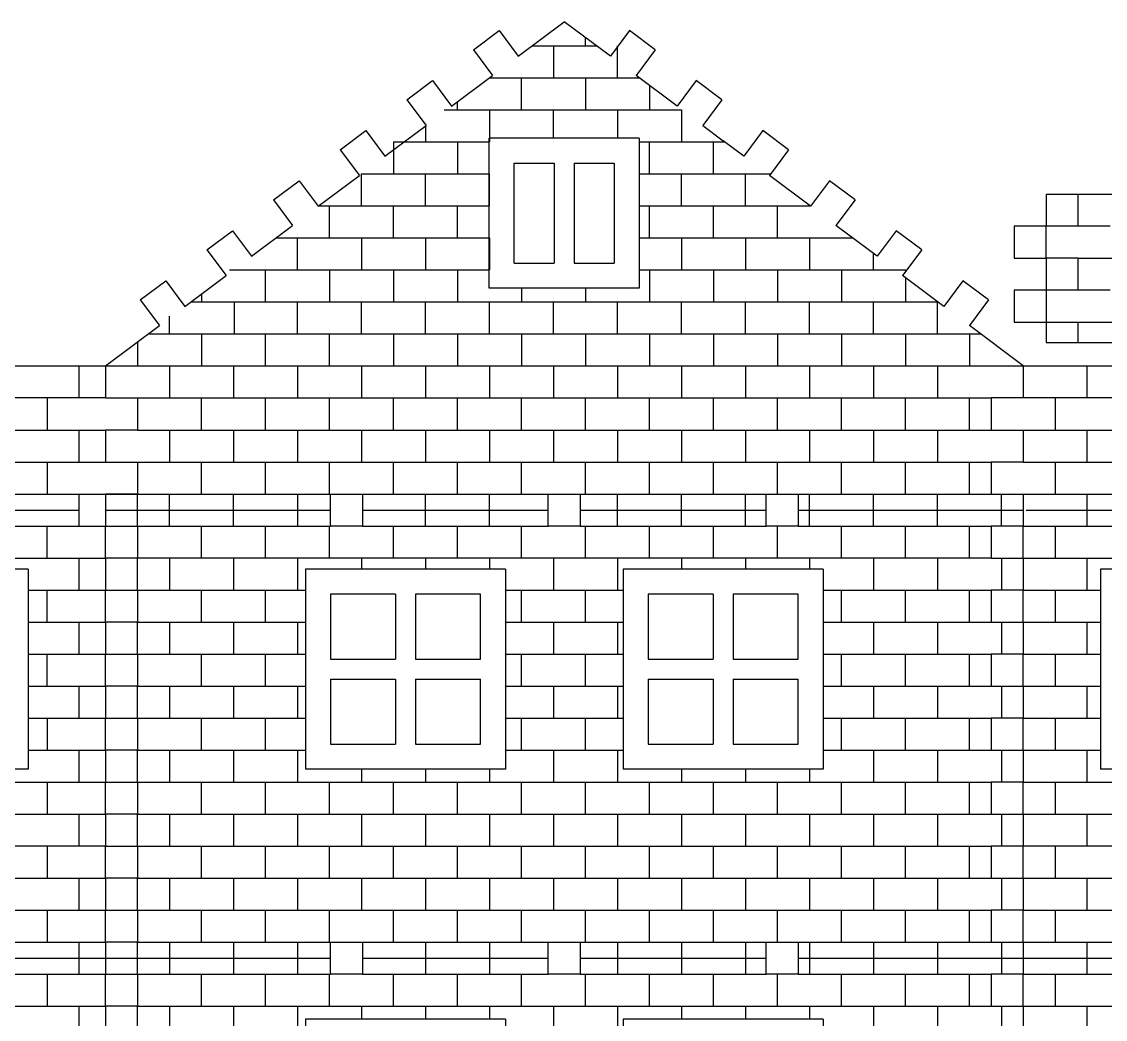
# Model space of a CAD drawing. Extents: x 5 to 617, y -77 to 233.
# Drawn here: x 193.7 to 302.1, y 132.8 to 232.6 of the extents above; entities that cross this region are included whole.
import ezdxf

# ---------------------------------------------------------------- set-up
doc = ezdxf.new("R2010")
doc.units = 0
doc.layers.get('0').update_dxf_attribs({"linetype": 'CONTINUOUS'})
doc.layers.add('ENGRAVE', color=4, linetype='CONTINUOUS')

msp = doc.modelspace()

# ---------------------------------------------------------------- linework, layer by layer
for p, q in [((243.41, 229.11), (248.02, 232.56)), ((252.63, 229.11), (248.02, 232.56)), ((238.93, 229.75), (241.49, 231.67)), ((241.49, 231.67), (243.41, 229.11)), ((254.55, 231.67), (252.63, 229.11)), ((257.11, 229.75), (254.55, 231.67)), ((238.93, 229.75), (240.85, 227.19)), ((257.11, 229.75), (255.19, 227.19)), ((232.27, 224.75), (234.83, 226.67)), ((234.83, 226.67), (236.75, 224.11)), ((236.75, 224.11), (240.85, 227.19)), ((259.3, 224.11), (255.19, 227.19)), ((261.22, 226.67), (259.3, 224.11)), ((263.78, 224.75), (261.22, 226.67)), ((232.27, 224.75), (234.19, 222.19)), ((263.78, 224.75), (261.86, 222.19)), ((230.08, 219.11), (234.19, 222.19)), ((261.86, 222.19), (263.91, 220.65)), ((225.6, 219.75), (228.16, 221.67)), ((228.16, 221.67), (230.08, 219.11)), ((267.89, 221.67), (265.97, 219.11)), ((270.45, 219.75), (267.89, 221.67)), ((265.97, 219.11), (263.91, 220.65)), ((225.6, 219.75), (227.52, 217.19)), ((270.45, 219.75), (268.53, 217.19)), ((243.02, 208.42), (243.02, 218.42)), ((243.02, 218.42), (247.02, 218.42)), ((247.02, 218.42), (247.02, 208.42)), ((249.02, 218.42), (249.02, 208.42)), ((249.02, 218.42), (253.02, 218.42)), ((253.02, 218.42), (253.02, 208.42)), ((223.41, 214.11), (227.52, 217.19)), ((272.63, 214.11), (268.53, 217.19)), ((218.93, 214.75), (221.49, 216.67)), ((221.49, 216.67), (223.41, 214.11)), ((274.55, 216.67), (272.63, 214.11)), ((277.11, 214.75), (274.55, 216.67)), ((218.93, 214.75), (220.85, 212.19)), ((277.11, 214.75), (275.19, 212.19)), ((296.2, 215.32), (296.2, 212.12)), ((296.2, 215.32), (304.66, 215.32)), ((212.27, 209.75), (214.83, 211.67)), ((214.83, 211.67), (216.75, 209.11)), ((216.75, 209.11), (220.85, 212.19)), ((279.3, 209.11), (275.19, 212.19)), ((281.22, 211.67), (279.3, 209.11)), ((283.78, 209.75), (281.22, 211.67)), ((296.2, 212.12), (293, 212.12)), ((293, 212.12), (293, 208.92)), ((212.27, 209.75), (214.19, 207.19)), ((283.78, 209.75), (281.86, 207.19)), ((243.02, 208.42), (247.02, 208.42)), ((249.02, 208.42), (253.02, 208.42)), ((293, 208.92), (296.2, 208.92)), ((296.2, 208.92), (296.2, 205.72)), ((210.08, 204.11), (214.19, 207.19)), ((285.97, 204.11), (281.86, 207.19)), ((205.6, 204.75), (208.16, 206.67)), ((208.16, 206.67), (210.08, 204.11)), ((287.89, 206.67), (285.97, 204.11)), ((290.45, 204.75), (287.89, 206.67)), ((296.2, 205.72), (293, 205.72)), ((293, 205.72), (293, 202.52)), ((205.6, 204.75), (207.52, 202.19)), ((290.45, 204.75), (288.53, 202.19)), ((202.13, 198.15), (207.52, 202.19)), ((293.91, 198.15), (288.53, 202.19)), ((293, 202.52), (296.2, 202.52)), ((296.2, 202.52), (296.2, 200.49)), ((296.2, 200.49), (304.66, 200.49)), ((97.09, 198.15), (202.13, 198.15)), ((202.13, 198.15), (202.13, 194.95)), ((293.91, 198.15), (293.91, 194.95)), ((293.91, 198.15), (398.95, 198.15)), ((202.13, 194.95), (205.33, 194.95)), ((205.33, 194.95), (205.33, 191.75)), ((293.91, 194.95), (290.71, 194.95)), ((290.71, 194.95), (290.71, 191.75)), ((205.33, 191.75), (202.13, 191.75)), ((202.13, 191.75), (202.13, 188.55)), ((290.71, 191.75), (293.91, 191.75)), ((293.91, 191.75), (293.91, 188.55)), ((202.13, 188.55), (205.33, 188.55)), ((205.33, 188.55), (205.33, 185.35)), ((293.91, 188.55), (290.71, 188.55)), ((290.71, 188.55), (290.71, 185.35)), ((199.61, 185.35), (202.13, 185.35)), ((202.13, 185.35), (202.13, 182.15)), ((205.33, 185.35), (202.13, 185.35)), ((224.63, 182.15), (224.63, 185.35)), ((224.63, 185.35), (227.83, 185.35)), ((227.83, 185.35), (227.83, 182.15)), ((246.42, 182.15), (246.42, 185.35)), ((246.42, 185.35), (249.62, 185.35)), ((249.62, 185.35), (249.62, 182.15)), ((268.21, 182.15), (268.21, 185.35)), ((268.21, 185.35), (271.41, 185.35)), ((271.41, 185.35), (271.41, 182.15)), ((290.71, 185.35), (293.91, 185.35)), ((293.91, 185.35), (293.91, 182.15)), ((185.33, 183.75), (199.49, 183.75)), ((202.13, 183.75), (224.63, 183.75)), ((227.83, 183.75), (246.42, 183.75)), ((249.62, 183.75), (268.21, 183.75)), ((271.41, 183.75), (293.91, 183.75)), ((294.21, 183.75), (310.71, 183.75)), ((202.13, 182.15), (205.33, 182.15)), ((205.33, 182.15), (205.33, 178.95)), ((227.83, 182.15), (224.63, 182.15)), ((249.62, 182.15), (246.42, 182.15)), ((271.41, 182.15), (268.21, 182.15)), ((293.91, 182.15), (290.71, 182.15)), ((290.71, 182.15), (290.71, 178.95)), ((205.33, 178.95), (202.13, 178.95)), ((202.13, 178.95), (202.13, 175.75)), ((290.71, 178.95), (293.91, 178.95)), ((293.91, 178.95), (293.91, 175.75)), ((202.13, 175.75), (205.33, 175.75)), ((205.33, 175.75), (205.33, 172.55)), ((293.91, 175.75), (290.71, 175.75)), ((290.71, 175.75), (290.71, 172.55)), ((224.63, 175.35), (224.63, 168.85)), ((231.13, 175.35), (224.63, 175.35)), ((231.13, 175.35), (231.13, 168.85)), ((233.13, 175.35), (233.13, 168.85)), ((239.63, 175.35), (233.13, 175.35)), ((239.63, 168.85), (239.63, 175.35)), ((256.41, 175.35), (256.41, 168.85)), ((262.91, 175.35), (256.41, 175.35)), ((262.91, 175.35), (262.91, 168.85)), ((264.91, 175.35), (264.91, 168.85)), ((271.41, 175.35), (264.91, 175.35)), ((271.41, 168.85), (271.41, 175.35)), ((205.33, 172.55), (202.13, 172.55)), ((202.13, 172.55), (202.13, 169.35)), ((290.71, 172.55), (293.91, 172.55)), ((293.91, 172.55), (293.91, 169.35)), ((202.13, 169.35), (205.33, 169.35)), ((205.33, 169.35), (205.33, 166.15)), ((293.91, 169.35), (290.71, 169.35)), ((290.71, 169.35), (290.71, 166.15)), ((224.63, 168.85), (231.13, 168.85)), ((233.13, 168.85), (239.63, 168.85)), ((256.41, 168.85), (262.91, 168.85)), ((264.91, 168.85), (271.41, 168.85)), ((205.33, 166.15), (202.13, 166.15)), ((202.13, 166.15), (202.13, 162.95)), ((224.63, 166.85), (224.63, 160.35)), ((224.63, 166.85), (231.13, 166.85)), ((231.13, 166.85), (231.13, 160.35)), ((233.13, 166.85), (233.13, 160.35)), ((233.13, 166.85), (239.63, 166.85)), ((239.63, 160.35), (239.63, 166.85)), ((256.41, 166.85), (256.41, 160.35)), ((256.41, 166.85), (262.91, 166.85)), ((262.91, 166.85), (262.91, 160.35)), ((264.91, 166.85), (264.91, 160.35)), ((264.91, 166.85), (271.41, 166.85)), ((271.41, 160.35), (271.41, 166.85)), ((290.71, 166.15), (293.91, 166.15)), ((293.91, 166.15), (293.91, 162.95)), ((202.13, 162.95), (205.33, 162.95)), ((205.33, 162.95), (205.33, 159.75)), ((293.91, 162.95), (290.71, 162.95)), ((290.71, 162.95), (290.71, 159.75)), ((205.33, 159.75), (202.13, 159.75)), ((202.13, 159.75), (202.13, 156.55)), ((224.63, 160.35), (231.13, 160.35)), ((233.13, 160.35), (239.63, 160.35)), ((256.41, 160.35), (262.91, 160.35)), ((264.91, 160.35), (271.41, 160.35)), ((290.71, 159.75), (293.91, 159.75)), ((293.91, 159.75), (293.91, 156.55)), ((202.13, 156.55), (205.33, 156.55)), ((205.33, 156.55), (205.33, 153.35)), ((293.91, 156.55), (290.71, 156.55)), ((290.71, 156.55), (290.71, 153.35)), ((205.33, 153.35), (202.13, 153.35)), ((202.13, 153.35), (202.13, 150.15)), ((290.71, 153.35), (293.91, 153.35)), ((293.91, 153.35), (293.91, 150.15)), ((202.13, 150.15), (205.33, 150.15)), ((205.33, 150.15), (205.33, 146.95)), ((293.91, 150.15), (290.71, 150.15)), ((290.71, 150.15), (290.71, 146.95)), ((205.33, 146.95), (202.13, 146.95)), ((202.13, 146.95), (202.13, 143.75)), ((290.71, 146.95), (293.91, 146.95)), ((293.91, 146.95), (293.91, 143.75)), ((202.13, 143.75), (205.33, 143.75)), ((205.33, 143.75), (205.33, 140.55)), ((293.91, 143.75), (290.71, 143.75)), ((290.71, 143.75), (290.71, 140.55)), ((205.33, 140.55), (202.13, 140.55)), ((202.13, 140.55), (202.13, 137.35)), ((224.63, 140.55), (227.83, 140.55)), ((224.63, 137.35), (224.63, 140.55)), ((227.83, 140.55), (227.83, 137.35)), ((246.42, 140.55), (249.62, 140.55)), ((246.42, 137.35), (246.42, 140.55)), ((249.62, 140.55), (249.62, 137.35)), ((268.21, 140.55), (271.41, 140.55)), ((268.21, 137.35), (268.21, 140.55)), ((271.41, 140.55), (271.41, 137.35)), ((290.71, 140.55), (293.91, 140.55)), ((293.91, 140.55), (293.91, 137.35)), ((185.33, 138.95), (224.63, 138.95)), ((227.83, 138.95), (246.42, 138.95)), ((249.62, 138.95), (268.21, 138.95)), ((271.41, 138.95), (310.71, 138.95)), ((202.13, 137.35), (205.33, 137.35)), ((205.33, 137.35), (205.33, 134.15)), ((227.83, 137.35), (224.63, 137.35)), ((249.62, 137.35), (246.42, 137.35)), ((271.41, 137.35), (268.21, 137.35)), ((293.91, 137.35), (290.71, 137.35)), ((290.71, 137.35), (290.71, 134.15)), ((205.33, 134.15), (202.13, 134.15)), ((202.13, 134.15), (202.13, 130.95)), ((290.71, 134.15), (293.91, 134.15)), ((293.91, 134.15), (293.91, 130.95))]:
    msp.add_line(p, q)
at = {"layer": 'ENGRAVE'}
for p, q in [((250.13, 230.15), (250.13, 230.98)), ((244.8, 230.15), (251.25, 230.15)), ((246.93, 230.15), (246.93, 226.95)), ((253.33, 226.95), (253.33, 230.15)), ((240.53, 226.95), (255.51, 226.95)), ((243.73, 223.75), (243.73, 226.95)), ((250.13, 226.95), (250.13, 223.75)), ((256.53, 226.18), (256.53, 223.75)), ((237.33, 223.75), (237.33, 224.55)), ((236, 223.75), (259.73, 223.75)), ((240.53, 223.75), (240.53, 220.55)), ((246.93, 220.92), (246.93, 223.75)), ((253.33, 223.75), (253.33, 220.92)), ((259.73, 223.75), (259.73, 220.55)), ((234.13, 222.15), (234.13, 220.55)), ((230.93, 220.55), (230.93, 217.35)), ((230.93, 220.55), (240.52, 220.55)), ((237.33, 220.55), (237.33, 217.35)), ((240.52, 205.92), (240.52, 220.92)), ((255.52, 220.92), (240.52, 220.92)), ((255.52, 220.92), (255.52, 205.92)), ((255.52, 220.55), (264.05, 220.55)), ((256.53, 217.35), (256.53, 220.55)), ((262.93, 217.35), (262.93, 220.55)), ((227.73, 214.15), (227.73, 217.35)), ((227.73, 217.35), (240.52, 217.35)), ((234.13, 214.15), (234.13, 217.35)), ((240.53, 214.15), (240.53, 217.35)), ((255.52, 217.35), (268.65, 217.35)), ((259.73, 214.15), (259.73, 217.35)), ((266.13, 214.15), (266.13, 217.35)), ((299.4, 212.12), (299.4, 215.32)), ((223.48, 214.15), (240.52, 214.15)), ((224.53, 210.95), (224.53, 214.15)), ((230.93, 210.95), (230.93, 214.15)), ((237.33, 210.95), (237.33, 214.15)), ((255.52, 214.15), (272.58, 214.15)), ((256.53, 210.95), (256.53, 214.15)), ((262.93, 210.95), (262.93, 214.15)), ((269.33, 210.95), (269.33, 214.15)), ((296.2, 208.92), (296.2, 212.12)), ((302.6, 212.12), (296.2, 212.12)), ((219.2, 210.95), (240.52, 210.95)), ((221.33, 207.75), (221.33, 210.95)), ((227.73, 210.95), (227.73, 207.75)), ((234.13, 210.95), (234.13, 207.75)), ((240.53, 210.95), (240.53, 207.75)), ((255.52, 210.95), (276.85, 210.95)), ((259.73, 210.95), (259.73, 207.75)), ((266.13, 210.95), (266.13, 207.75)), ((272.53, 210.95), (272.53, 207.75)), ((278.93, 207.75), (278.93, 209.38)), ((299.4, 208.92), (296.2, 208.92)), ((299.4, 205.72), (299.4, 208.92)), ((299.4, 208.92), (305.8, 208.92)), ((214.54, 207.75), (240.52, 207.75)), ((218.13, 204.55), (218.13, 207.75)), ((224.53, 207.75), (224.53, 204.55)), ((230.93, 207.75), (230.93, 204.55)), ((237.33, 207.75), (237.33, 204.55)), ((255.52, 207.75), (282.13, 207.75)), ((256.53, 207.75), (256.53, 204.55)), ((262.93, 207.75), (262.93, 204.55)), ((269.33, 207.75), (269.33, 204.55)), ((275.73, 207.75), (275.73, 204.55)), ((282.13, 207.75), (282.13, 207.55)), ((255.52, 205.92), (240.52, 205.92)), ((243.73, 205.92), (243.73, 204.55)), ((250.13, 205.92), (250.13, 204.55)), ((282.13, 206.98), (282.13, 204.55)), ((211.73, 205.35), (211.73, 204.55)), ((296.2, 205.72), (296.2, 202.52)), ((302.6, 205.72), (296.2, 205.72)), ((210.67, 204.55), (285.33, 204.55)), ((215.03, 201.35), (215.03, 204.55)), ((221.33, 201.35), (221.33, 204.55)), ((227.73, 201.35), (227.73, 204.55)), ((234.13, 201.35), (234.13, 204.55)), ((240.53, 201.35), (240.53, 204.55)), ((246.93, 201.35), (246.93, 204.55)), ((253.33, 201.35), (253.33, 204.55)), ((259.73, 201.35), (259.73, 204.55)), ((266.13, 201.35), (266.13, 204.55)), ((272.53, 201.35), (272.53, 204.55)), ((278.93, 201.35), (278.93, 204.55)), ((285.33, 201.35), (285.33, 204.55)), ((285.33, 204.55), (285.38, 204.55)), ((208.53, 201.35), (208.53, 203.12)), ((293, 202.52), (299.4, 202.52)), ((299.4, 202.52), (305.8, 202.52)), ((299.4, 200.49), (299.4, 202.52)), ((205.33, 200.55), (205.33, 198.15)), ((206.4, 201.35), (289.65, 201.35)), ((211.73, 201.35), (211.73, 198.15)), ((218.13, 198.15), (218.13, 201.35)), ((224.53, 198.15), (224.53, 201.35)), ((230.93, 201.35), (230.93, 198.15)), ((237.33, 201.35), (237.33, 198.15)), ((243.73, 201.35), (243.73, 198.15)), ((250.13, 201.35), (250.13, 198.15)), ((256.53, 201.35), (256.53, 198.15)), ((262.93, 201.35), (262.93, 198.15)), ((269.33, 201.35), (269.33, 198.15)), ((275.73, 201.35), (275.73, 198.15)), ((282.13, 201.35), (282.13, 198.15)), ((288.53, 201.35), (288.53, 198.15)), ((199.49, 194.95), (199.49, 198.15)), ((202.13, 198.15), (293.91, 198.15)), ((208.53, 198.15), (208.53, 194.95)), ((214.93, 198.15), (214.93, 194.95)), ((221.33, 198.15), (221.33, 194.95)), ((227.73, 198.15), (227.73, 194.95)), ((234.13, 198.15), (234.13, 194.95)), ((240.53, 198.15), (240.53, 194.95)), ((246.93, 198.15), (246.93, 194.95)), ((253.33, 198.15), (253.33, 194.95)), ((259.73, 198.15), (259.73, 194.95)), ((266.13, 198.15), (266.13, 194.95)), ((272.53, 198.15), (272.53, 194.95)), ((278.93, 198.15), (278.93, 194.95)), ((285.33, 198.15), (285.33, 194.95)), ((300.31, 194.95), (300.31, 198.15)), ((202.13, 194.95), (97.09, 194.95)), ((196.29, 194.95), (196.29, 191.75)), ((205.33, 194.95), (290.71, 194.95)), ((211.73, 191.75), (211.73, 194.95)), ((218.13, 191.75), (218.13, 194.95)), ((224.53, 191.75), (224.53, 194.95)), ((230.93, 191.75), (230.93, 194.95)), ((237.33, 191.75), (237.33, 194.95)), ((243.73, 191.75), (243.73, 194.95)), ((250.13, 191.75), (250.13, 194.95)), ((256.53, 191.75), (256.53, 194.95)), ((262.93, 191.75), (262.93, 194.95)), ((269.33, 191.75), (269.33, 194.95)), ((275.73, 191.75), (275.73, 194.95)), ((282.13, 191.75), (282.13, 194.95)), ((288.53, 191.75), (288.53, 194.95)), ((398.95, 194.95), (293.91, 194.95)), ((297.11, 194.95), (297.11, 191.75)), ((97.09, 191.75), (202.13, 191.75)), ((199.49, 188.55), (199.49, 191.75)), ((205.33, 191.75), (290.71, 191.75)), ((208.53, 191.75), (208.53, 188.55)), ((214.93, 191.75), (214.93, 188.55)), ((221.33, 191.75), (221.33, 188.55)), ((227.73, 191.75), (227.73, 188.55)), ((234.13, 191.75), (234.13, 188.55)), ((240.53, 191.75), (240.53, 188.55)), ((246.93, 191.75), (246.93, 188.55)), ((253.33, 191.75), (253.33, 188.55)), ((259.73, 191.75), (259.73, 188.55)), ((266.13, 191.75), (266.13, 188.55)), ((272.53, 191.75), (272.53, 188.55)), ((278.93, 191.75), (278.93, 188.55)), ((285.33, 191.75), (285.33, 188.55)), ((293.91, 191.75), (398.95, 191.75)), ((300.31, 188.55), (300.31, 191.75)), ((97.09, 188.55), (202.13, 188.55)), ((196.29, 188.55), (196.29, 185.35)), ((205.33, 188.55), (290.71, 188.55)), ((211.73, 185.35), (211.73, 188.55)), ((218.13, 185.35), (218.13, 188.55)), ((224.53, 185.35), (224.53, 188.55)), ((230.93, 185.35), (230.93, 188.55)), ((237.33, 185.35), (237.33, 188.55)), ((243.73, 185.35), (243.73, 188.55)), ((250.13, 185.35), (250.13, 188.55)), ((256.53, 185.35), (256.53, 188.55)), ((262.93, 185.35), (262.93, 188.55)), ((269.33, 185.35), (269.33, 188.55)), ((275.73, 185.35), (275.73, 188.55)), ((282.13, 185.35), (282.13, 188.55)), ((288.53, 185.35), (288.53, 188.55)), ((293.91, 188.55), (398.95, 188.55)), ((297.11, 188.55), (297.11, 185.35)), ((97.09, 185.35), (202.13, 185.35)), ((199.49, 182.15), (199.49, 185.35)), ((202.13, 185.35), (293.91, 185.35)), ((205.33, 182.15), (205.33, 185.35)), ((208.53, 182.15), (208.53, 185.35)), ((214.93, 182.15), (214.93, 185.35)), ((221.33, 185.35), (221.33, 182.15)), ((234.13, 182.15), (234.13, 185.35)), ((240.53, 182.15), (240.53, 185.35)), ((253.33, 182.15), (253.33, 185.35)), ((259.73, 182.15), (259.73, 185.35)), ((266.13, 182.15), (266.13, 185.35)), ((272.53, 182.15), (272.53, 185.35)), ((278.93, 182.15), (278.93, 185.35)), ((285.33, 182.15), (285.33, 185.35)), ((291.73, 182.15), (291.73, 185.35)), ((293.91, 185.35), (398.95, 185.35)), ((300.31, 182.15), (300.31, 185.35)), ((97.09, 182.15), (202.13, 182.15)), ((196.29, 178.95), (196.29, 182.15)), ((202.13, 178.95), (202.13, 182.15)), ((205.33, 182.15), (224.63, 182.15)), ((211.73, 178.95), (211.73, 182.15)), ((218.13, 178.95), (218.13, 182.15)), ((224.53, 178.95), (224.53, 182.15)), ((224.53, 182.15), (224.63, 182.15)), ((227.83, 182.15), (246.42, 182.15)), ((230.93, 178.95), (230.93, 182.15)), ((237.33, 178.95), (237.33, 182.15)), ((243.73, 178.95), (243.73, 182.15)), ((249.62, 182.15), (268.21, 182.15)), ((250.13, 178.95), (250.13, 182.15)), ((256.53, 178.95), (256.53, 182.15)), ((262.93, 178.95), (262.93, 182.15)), ((269.33, 178.95), (269.33, 182.15)), ((271.41, 182.15), (290.71, 182.15)), ((275.73, 178.95), (275.73, 182.15)), ((282.13, 178.95), (282.13, 182.15)), ((288.53, 178.95), (288.53, 182.15)), ((293.91, 182.15), (398.95, 182.15)), ((293.91, 178.95), (293.91, 182.15)), ((297.11, 182.15), (297.11, 178.95)), ((97.09, 178.95), (202.13, 178.95)), ((199.49, 175.75), (199.49, 178.95)), ((290.71, 178.95), (205.33, 178.95)), ((205.33, 175.75), (205.33, 178.95)), ((208.53, 178.95), (208.53, 175.75)), ((214.93, 178.95), (214.93, 175.75)), ((221.33, 178.95), (221.33, 175.75)), ((227.73, 178.95), (227.73, 177.85)), ((234.13, 178.95), (234.13, 177.85)), ((240.53, 178.95), (240.53, 177.85)), ((246.93, 178.95), (246.93, 175.75)), ((253.33, 178.95), (253.33, 175.75)), ((259.73, 178.95), (259.73, 177.85)), ((266.13, 178.95), (266.13, 177.85)), ((272.53, 178.95), (272.53, 177.85)), ((278.93, 178.95), (278.93, 175.75)), ((285.33, 178.95), (285.33, 175.75)), ((291.73, 178.95), (291.73, 175.75)), ((293.91, 178.95), (398.95, 178.95)), ((300.31, 175.75), (300.31, 178.95)), ((194.39, 177.85), (174.39, 177.85)), ((194.39, 177.85), (194.39, 157.85)), ((242.13, 177.85), (222.13, 177.85)), ((222.13, 177.85), (222.13, 157.85)), ((242.13, 177.85), (242.13, 157.85)), ((273.91, 177.85), (253.91, 177.85)), ((253.91, 177.85), (253.91, 157.85)), ((273.91, 177.85), (273.91, 157.85)), ((321.66, 177.85), (301.66, 177.85)), ((301.66, 177.85), (301.66, 157.85)), ((194.39, 175.75), (202.13, 175.75)), ((196.29, 172.55), (196.29, 175.75)), ((202.13, 172.55), (202.13, 175.75)), ((205.33, 175.75), (222.13, 175.75)), ((211.73, 172.55), (211.73, 175.75)), ((218.13, 172.55), (218.13, 175.75)), ((242.13, 175.75), (253.91, 175.75)), ((243.73, 172.55), (243.73, 175.75)), ((250.13, 172.55), (250.13, 175.75)), ((273.91, 175.75), (290.71, 175.75)), ((275.73, 172.55), (275.73, 175.75)), ((282.13, 172.55), (282.13, 175.75)), ((288.53, 172.55), (288.53, 175.75)), ((288.53, 175.75), (290.71, 175.75)), ((293.91, 175.75), (301.66, 175.75)), ((293.91, 172.55), (293.91, 175.75)), ((297.11, 175.75), (297.11, 172.55)), ((194.39, 172.55), (202.13, 172.55)), ((199.49, 169.35), (199.49, 172.55)), ((205.33, 172.55), (222.13, 172.55)), ((205.33, 169.35), (205.33, 172.55)), ((208.53, 172.55), (208.53, 169.35)), ((214.93, 172.55), (214.93, 169.35)), ((221.33, 172.55), (221.33, 169.35)), ((242.13, 172.55), (253.91, 172.55)), ((246.93, 172.55), (246.93, 169.35)), ((253.33, 172.55), (253.33, 169.35)), ((273.91, 172.55), (290.71, 172.55)), ((278.93, 172.55), (278.93, 169.35)), ((285.33, 172.55), (285.33, 169.35)), ((291.73, 172.55), (291.73, 169.35)), ((293.91, 172.55), (301.66, 172.55)), ((300.31, 169.35), (300.31, 172.55)), ((194.39, 169.35), (202.13, 169.35)), ((196.29, 166.15), (196.29, 169.35)), ((202.13, 166.15), (202.13, 169.35)), ((205.33, 169.35), (222.13, 169.35)), ((211.73, 166.15), (211.73, 169.35)), ((218.13, 166.15), (218.13, 169.35)), ((242.13, 169.35), (253.91, 169.35)), ((243.73, 166.15), (243.73, 169.35)), ((250.13, 166.15), (250.13, 169.35)), ((273.91, 169.35), (290.71, 169.35)), ((275.73, 166.15), (275.73, 169.35)), ((282.13, 166.15), (282.13, 169.35)), ((288.53, 166.15), (288.53, 169.35)), ((293.91, 169.35), (301.66, 169.35)), ((293.91, 166.15), (293.91, 169.35)), ((297.11, 169.35), (297.11, 166.15)), ((194.39, 166.15), (202.13, 166.15)), ((199.49, 162.95), (199.49, 166.15)), ((205.33, 166.15), (222.13, 166.15)), ((205.33, 162.95), (205.33, 166.15)), ((208.53, 166.15), (208.53, 162.95)), ((214.93, 166.15), (214.93, 162.95)), ((221.33, 166.15), (221.33, 162.95)), ((242.13, 166.15), (253.91, 166.15)), ((246.93, 166.15), (246.93, 162.95)), ((253.33, 166.15), (253.33, 162.95)), ((273.91, 166.15), (290.71, 166.15)), ((278.93, 166.15), (278.93, 162.95)), ((285.33, 166.15), (285.33, 162.95)), ((291.73, 166.15), (291.73, 162.95)), ((293.91, 166.15), (301.66, 166.15)), ((300.31, 162.95), (300.31, 166.15)), ((194.39, 162.95), (202.13, 162.95)), ((196.29, 162.95), (196.29, 159.75)), ((202.13, 159.75), (202.13, 162.95)), ((205.33, 162.95), (222.13, 162.95)), ((211.73, 159.75), (211.73, 162.95)), ((218.13, 159.75), (218.13, 162.95)), ((242.13, 162.95), (253.91, 162.95)), ((243.73, 159.75), (243.73, 162.95)), ((250.13, 159.75), (250.13, 162.95)), ((273.91, 162.95), (290.71, 162.95)), ((275.73, 159.75), (275.73, 162.95)), ((282.13, 159.75), (282.13, 162.95)), ((288.53, 159.75), (288.53, 162.95)), ((293.91, 162.95), (301.66, 162.95)), ((293.91, 159.75), (293.91, 162.95)), ((297.11, 162.95), (297.11, 159.75)), ((194.39, 159.75), (202.13, 159.75)), ((199.49, 156.55), (199.49, 159.75)), ((205.33, 159.75), (222.13, 159.75)), ((205.33, 156.55), (205.33, 159.75)), ((208.53, 159.75), (208.53, 156.55)), ((214.93, 159.75), (214.93, 156.55)), ((221.33, 159.75), (221.33, 156.55)), ((242.13, 159.75), (253.91, 159.75)), ((246.93, 159.75), (246.93, 156.55)), ((253.33, 159.75), (253.33, 156.55)), ((273.91, 159.75), (290.71, 159.75)), ((278.93, 159.75), (278.93, 156.55)), ((285.33, 159.75), (285.33, 156.55)), ((291.73, 159.75), (291.73, 156.55)), ((293.91, 159.75), (301.66, 159.75)), ((300.31, 156.55), (300.31, 159.75)), ((194.39, 157.85), (174.39, 157.85)), ((242.13, 157.85), (222.13, 157.85)), ((227.73, 157.85), (227.73, 156.55)), ((234.13, 157.85), (234.13, 156.55)), ((240.53, 157.85), (240.53, 156.55)), ((273.91, 157.85), (253.91, 157.85)), ((259.73, 157.85), (259.73, 156.55)), ((266.13, 157.85), (266.13, 156.55)), ((272.53, 157.85), (272.53, 156.55)), ((321.66, 157.85), (301.66, 157.85)), ((97.09, 156.55), (202.13, 156.55)), ((196.29, 156.55), (196.29, 153.35)), ((202.13, 153.35), (202.13, 156.55)), ((205.33, 156.55), (290.71, 156.55)), ((211.73, 153.35), (211.73, 156.55)), ((218.13, 153.35), (218.13, 156.55)), ((224.53, 153.35), (224.53, 156.55)), ((230.93, 153.35), (230.93, 156.55)), ((237.33, 153.35), (237.33, 156.55)), ((243.73, 153.35), (243.73, 156.55)), ((250.13, 153.35), (250.13, 156.55)), ((256.53, 153.35), (256.53, 156.55)), ((262.93, 153.35), (262.93, 156.55)), ((269.33, 153.35), (269.33, 156.55)), ((275.73, 153.35), (275.73, 156.55)), ((282.13, 153.35), (282.13, 156.55)), ((288.53, 153.35), (288.53, 156.55)), ((293.91, 156.55), (398.95, 156.55)), ((293.91, 153.35), (293.91, 156.55)), ((297.11, 156.55), (297.11, 153.35)), ((97.09, 153.35), (202.13, 153.35)), ((199.49, 150.15), (199.49, 153.35)), ((205.33, 153.35), (290.71, 153.35)), ((205.33, 150.15), (205.33, 153.35)), ((208.53, 153.35), (208.53, 150.15)), ((214.93, 153.35), (214.93, 150.15)), ((221.33, 153.35), (221.33, 150.15)), ((227.73, 153.35), (227.73, 150.15)), ((234.13, 153.35), (234.13, 150.15)), ((240.53, 153.35), (240.53, 150.15)), ((246.93, 153.35), (246.93, 150.15)), ((253.33, 153.35), (253.33, 150.15)), ((259.73, 153.35), (259.73, 150.15)), ((266.13, 153.35), (266.13, 150.15)), ((272.53, 153.35), (272.53, 150.15)), ((278.93, 153.35), (278.93, 150.15)), ((285.33, 153.35), (285.33, 150.15)), ((291.73, 153.35), (291.73, 150.15)), ((293.91, 153.35), (398.95, 153.35)), ((300.31, 150.15), (300.31, 153.35)), ((202.13, 150.15), (97.09, 150.15)), ((196.29, 150.15), (196.29, 146.95)), ((202.13, 146.95), (202.13, 150.15)), ((205.33, 150.15), (290.71, 150.15)), ((211.73, 146.95), (211.73, 150.15)), ((218.13, 146.95), (218.13, 150.15)), ((224.53, 146.95), (224.53, 150.15)), ((230.93, 146.95), (230.93, 150.15)), ((237.33, 146.95), (237.33, 150.15)), ((243.73, 146.95), (243.73, 150.15)), ((250.13, 146.95), (250.13, 150.15)), ((256.53, 146.95), (256.53, 150.15)), ((262.93, 146.95), (262.93, 150.15)), ((269.33, 146.95), (269.33, 150.15)), ((275.73, 146.95), (275.73, 150.15)), ((282.13, 146.95), (282.13, 150.15)), ((288.53, 146.95), (288.53, 150.15)), ((398.95, 150.15), (293.91, 150.15)), ((293.91, 146.95), (293.91, 150.15)), ((297.11, 150.15), (297.11, 146.95)), ((97.09, 146.95), (202.13, 146.95)), ((199.49, 143.75), (199.49, 146.95)), ((205.33, 146.95), (290.71, 146.95)), ((205.33, 143.75), (205.33, 146.95)), ((208.53, 146.95), (208.53, 143.75)), ((214.93, 146.95), (214.93, 143.75)), ((221.33, 146.95), (221.33, 143.75)), ((227.73, 146.95), (227.73, 143.75)), ((234.13, 146.95), (234.13, 143.75)), ((240.53, 146.95), (240.53, 143.75)), ((246.93, 146.95), (246.93, 143.75)), ((253.33, 146.95), (253.33, 143.75)), ((259.73, 146.95), (259.73, 143.75)), ((266.13, 146.95), (266.13, 143.75)), ((272.53, 146.95), (272.53, 143.75)), ((278.93, 146.95), (278.93, 143.75)), ((285.33, 146.95), (285.33, 143.75)), ((291.73, 146.95), (291.73, 143.75)), ((293.91, 146.95), (398.95, 146.95)), ((300.31, 143.75), (300.31, 146.95)), ((97.09, 143.75), (202.13, 143.75)), ((196.29, 143.75), (196.29, 140.55)), ((202.13, 140.55), (202.13, 143.75)), ((205.33, 143.75), (290.71, 143.75)), ((211.73, 140.55), (211.73, 143.75)), ((218.13, 140.55), (218.13, 143.75)), ((224.53, 140.55), (224.53, 143.75)), ((230.93, 140.55), (230.93, 143.75)), ((237.33, 140.55), (237.33, 143.75)), ((243.73, 140.55), (243.73, 143.75)), ((250.13, 140.55), (250.13, 143.75)), ((256.53, 140.55), (256.53, 143.75)), ((262.93, 140.55), (262.93, 143.75)), ((269.33, 140.55), (269.33, 143.75)), ((275.73, 140.55), (275.73, 143.75)), ((282.13, 140.55), (282.13, 143.75)), ((288.53, 140.55), (288.53, 143.75)), ((293.91, 143.75), (398.95, 143.75)), ((293.91, 140.55), (293.91, 143.75)), ((297.11, 143.75), (297.11, 140.55)), ((97.09, 140.55), (202.13, 140.55)), ((199.49, 137.35), (199.49, 140.55)), ((205.33, 140.55), (290.71, 140.55)), ((205.33, 137.35), (205.33, 140.55)), ((208.53, 140.55), (208.53, 137.35)), ((214.93, 140.55), (214.93, 137.35)), ((221.33, 140.55), (221.33, 137.35)), ((234.13, 140.55), (234.13, 137.35)), ((240.53, 140.55), (240.53, 137.35)), ((253.33, 140.55), (253.33, 137.35)), ((259.73, 140.55), (259.73, 137.35)), ((266.13, 140.55), (266.13, 137.35)), ((272.53, 140.55), (272.53, 137.35)), ((278.93, 140.55), (278.93, 137.35)), ((285.33, 140.55), (285.33, 137.35)), ((291.73, 140.55), (291.73, 137.35)), ((293.91, 140.55), (398.95, 140.55)), ((300.31, 137.35), (300.31, 140.55)), ((185.33, 137.35), (202.13, 137.35)), ((196.29, 137.35), (196.29, 134.15)), ((202.13, 134.15), (202.13, 137.35)), ((205.33, 137.35), (224.63, 137.35)), ((211.73, 134.15), (211.73, 137.35)), ((218.13, 134.15), (218.13, 137.35)), ((224.53, 134.15), (224.53, 137.35)), ((227.83, 137.35), (246.42, 137.35)), ((230.93, 134.15), (230.93, 137.35)), ((237.33, 134.15), (237.33, 137.35)), ((243.73, 134.15), (243.73, 137.35)), ((249.62, 137.35), (268.21, 137.35)), ((250.13, 134.15), (250.13, 137.35)), ((256.53, 134.15), (256.53, 137.35)), ((262.93, 134.15), (262.93, 137.35)), ((269.33, 134.15), (269.33, 137.35)), ((271.41, 137.35), (290.71, 137.35)), ((275.73, 134.15), (275.73, 137.35)), ((282.13, 134.15), (282.13, 137.35)), ((288.53, 134.15), (288.53, 137.35)), ((293.91, 137.35), (310.71, 137.35)), ((293.91, 134.15), (293.91, 137.35)), ((297.11, 137.35), (297.11, 134.15)), ((97.09, 134.15), (202.13, 134.15)), ((199.49, 130.95), (199.49, 134.15)), ((205.33, 134.15), (290.71, 134.15)), ((205.33, 130.95), (205.33, 134.15)), ((208.53, 134.15), (208.53, 130.95)), ((214.93, 134.15), (214.93, 130.95)), ((221.33, 134.15), (221.33, 130.95)), ((227.73, 134.15), (227.73, 132.85)), ((234.13, 134.15), (234.13, 132.85)), ((240.53, 134.15), (240.53, 132.85)), ((246.93, 134.15), (246.93, 130.95)), ((253.33, 134.15), (253.33, 130.95)), ((259.73, 134.15), (259.73, 132.85)), ((266.13, 134.15), (266.13, 132.85)), ((272.53, 134.15), (272.53, 132.85)), ((278.93, 134.15), (278.93, 130.95)), ((285.33, 134.15), (285.33, 130.95)), ((291.73, 134.15), (291.73, 130.95)), ((293.91, 134.15), (398.95, 134.15)), ((300.31, 130.95), (300.31, 134.15)), ((242.13, 132.85), (222.13, 132.85)), ((222.13, 132.85), (222.13, 112.85)), ((242.13, 132.85), (242.13, 112.85)), ((273.91, 132.85), (253.91, 132.85)), ((253.91, 132.85), (253.91, 112.85)), ((273.91, 132.85), (273.91, 112.85))]:
    msp.add_line(p, q, dxfattribs=at)

doc.saveas('drawing.dxf')
